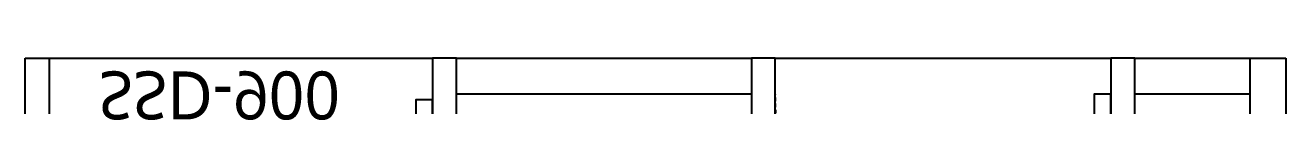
# Model space of a CAD drawing. Header units: millimetres. Extents: x -27671 to 122165, y 825 to 42056.
# Drawn here: x 56622.5 to 56673.9, y 18805.2 to 18807.2 of the extents above; entities that cross this region are included whole.
import ezdxf

# ---------------------------------------------------------------- set-up
doc = ezdxf.new("R2010")
doc.units = ezdxf.units.MM
doc.header["$LTSCALE"] = 100
doc.header["$MEASUREMENT"] = 0
doc.linetypes.add('A0-000 XR 평면도$0$HID', pattern=[2.5, 1.5, -1])
doc.linetypes.add('HID', pattern=[2.5, 1.5, -1])
doc.layers.get('0').update_dxf_attribs({"linetype": 'CONTINUOUS'})
doc.layers.get('Defpoints').update_dxf_attribs({"color": 171, "linetype": 'CONTINUOUS'})
for name, color, linetype in [('A0-000 XR 평면도$0$DOOR', 4, 'CONTINUOUS'), ('A0-000 XR 평면도$0$DOOR(OPEN ELE)', 5, 'CONTINUOUS'), ('DOOR', 4, 'CONTINUOUS'), ('DOOR(OPEN ELE)', 5, 'CONTINUOUS'), ('ELE9', 9, 'CONTINUOUS')]:
    doc.layers.add(name, color=color, linetype=linetype)
doc.styles.add('나눔바른고딕', font='NanumBarunGothic.ttf')

# ---------------------------------------------------------------- blocks, each defined once
blk = doc.blocks.new('A$C6222c99a')
at = {"layer": 'DOOR'}
for points in [[(815, 933.2), (850, 933.2), (850, 105.7), (815, 105.7)], [(0, 18.2), (50, 18.2), (50, 168.2), (0, 168.2)], [(900, 18.2), (850, 18.2), (850, 168.2), (900, 168.2)]]:
    blk.add_lwpolyline(points, close=True, dxfattribs=at)
at = {"layer": 'DOOR(OPEN ELE)', "linetype": 'HID', "ltscale": 0.05}
blk.add_arc((815, 168.2), 765, 90, 180, dxfattribs=at)
at = {"layer": 'Defpoints', "style": '나눔바른고딕'}
blk.add_text('SSD-900', height=100, dxfattribs=at).set_placement((153.4, 46.2))
blk = doc.blocks.new('A0-000 XR 평면도$0$A$C5E8D039A')
at = {"layer": 'A0-000 XR 평면도$0$DOOR'}
for points in [[(-25, 750), (-25, 800), (125, 800), (125, 750)], [(-25, 0), (-25, 50), (125, 50), (125, 0)]]:
    blk.add_lwpolyline(points, close=True, dxfattribs=at)
blk.add_lwpolyline([(750, 50), (50, 50), (50, 85), (749.2, 85)], dxfattribs=at)
at = {"layer": 'A0-000 XR 평면도$0$DOOR(OPEN ELE)', "linetype": 'A0-000 XR 평면도$0$HID', "ltscale": 0.05}
blk.add_arc((50, 50), 700, 0, 90, dxfattribs=at)
blk = doc.blocks.new('ggtyu')
at = {"layer": 'ELE9', "color": 253, "ltscale": 0.1}
for points in [[(56623.47, 18807.192), (56639.121, 18807.192)], [(56640.099, 18807.192), (56652.131, 18807.192)], [(56640.099, 18805.724), (56640.099, 18807.192)], [(56652.131, 18807.192), (56652.131, 18805.724)], [(56653.109, 18807.192), (56666.804, 18807.192)], [(56667.782, 18807.192), (56673.945, 18807.192)], [(56667.782, 18805.724), (56667.782, 18807.192)], [(56672.477, 18807.192), (56672.477, 18738.229)], [(56673.945, 18807.192), (56673.945, 18738.229)], [(56640.099, 18805.724), (56652.131, 18805.724)], [(56667.782, 18805.724), (56672.477, 18805.724)]]:
    blk.add_lwpolyline(points, dxfattribs=at)
at = {"layer": 'ELE9', "color": 253, "ltscale": 0.1, "xscale": -0.01956378461538462, "yscale": 0.01956378461538462, "zscale": 0.01956378461538462, "rotation": 180}
blk.add_blockref('A$C6222c99a', (56622.492, 18807.548), dxfattribs=at)
at = {"layer": 'ELE9', "color": 253, "xscale": -0.01956378461538462, "yscale": 0.01956378461538462, "zscale": 0.01956378461538462, "rotation": 90}
blk.add_blockref('A0-000 XR 평면도$0$A$C5E8D039A', (56667.782, 18806.702), dxfattribs=at)

msp = doc.modelspace()

# ---------------------------------------------------------------- block references
msp.add_blockref('ggtyu', (0, 0))

doc.saveas('drawing.dxf')
